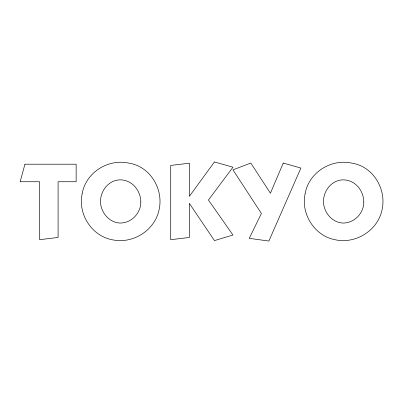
<?xml version="1.0" encoding="UTF-8"?>
<svg xmlns="http://www.w3.org/2000/svg" width="403" height="403" viewBox="0 0 403 403"><rect width="100%" height="100%" fill="white"/><g stroke="black" fill="none" stroke-linecap="round" stroke-linejoin="round"><path stroke-width="0.6" d="M82.157 193.747C77.714 214.119 91.793 236.103 112.452 239.805C133.04 244.258 155.22 230.143 159.175 209.333C163.613 188.906 149.987 166.248 128.784 163.119C108.1 158.47 85.708 172.65 82.157 193.747M305.121 193.747C300.678 214.119 314.758 236.103 335.417 239.805C356.005 244.258 378.185 230.143 382.14 209.333C386.578 188.906 372.951 166.248 351.748 163.119C331.065 158.47 308.673 172.65 305.121 193.747M140.823 202.019C140.924 211.58 133.731 220.597 124.371 222.582C111.893 225.529 100.664 213.832 100.523 201.792C100.292 189.052 111.455 177.204 124.582 180.373C134.345 182.564 140.788 192.276 140.823 202.019M363.788 202.019C363.889 211.58 356.695 220.597 347.336 222.582C334.858 225.529 323.629 213.832 323.488 201.792C323.256 189.052 334.419 177.204 347.547 180.373C357.31 182.564 363.753 192.276 363.788 202.019M24.946 164.207L20.15 181.743L39.58 181.743L39.58 239.689L58.097 237.463L58.097 181.743L76.142 181.743L76.142 164.207L24.946 164.207M283.259 163.049L270.428 193.208L250.802 163.049L232.954 169.854L261.396 213.479L249.24 238.359L268.872 241.039L300.88 168.071L283.259 163.049M214.446 161.961L189.35 196.342L189.35 163.205L170.721 165.431L170.721 239.689L189.35 237.463L189.35 203.364L214.446 240.601L232.969 235.03L208.427 200.019L232.969 167.205L214.446 161.961"/></g></svg>
